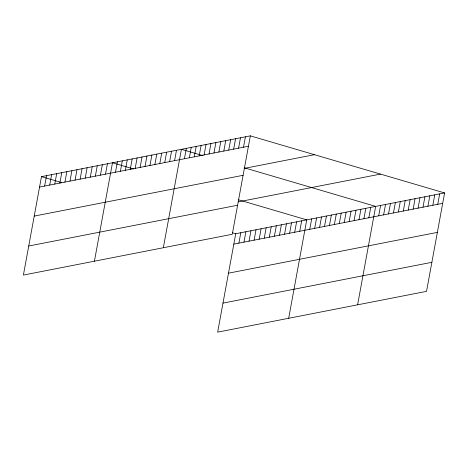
<?xml version="1.0" encoding="UTF-8"?>
<svg xmlns="http://www.w3.org/2000/svg" width="468" height="468" viewBox="0 0 468 468"><rect width="100%" height="100%" fill="white"/><g stroke="black" fill="none" stroke-linecap="round" stroke-linejoin="round"><path stroke-width="0.7" d="M250.339 135.855L41.465 176.641L23.4 275.067L232.274 234.275L250.339 135.855L444.6 192.933L426.535 291.359L217.661 332.145L235.726 233.725L444.6 192.933M44.63 186.053L46.537 175.652M49.702 185.065L51.609 174.658M54.774 184.07L56.681 173.669M59.845 183.082L61.753 172.68M64.917 182.093L66.83 171.686M69.989 181.098L71.902 170.697M75.061 180.11L76.974 169.709M80.133 179.121L82.046 168.714M85.211 178.127L87.118 167.725M90.283 177.138L92.19 166.737M95.355 176.149L97.262 165.742M100.427 175.155L102.334 164.754M105.499 174.166L107.406 163.765M94.419 261.197L112.484 162.77L133.415 168.925M115.497 172.212L117.404 161.811M120.416 171.253L122.329 160.852M125.342 170.293L127.249 159.886M130.268 169.328L132.175 158.927M135.188 168.369L137.101 157.968M140.113 167.409L142.02 157.002M145.033 166.444L146.946 156.043M149.959 165.485L151.866 155.078M154.885 164.525L156.792 154.118M159.804 163.56L161.717 153.159M164.73 162.601L166.637 152.194M169.65 161.641L171.563 151.234M174.576 160.676L176.483 150.275M163.344 247.736L181.409 149.31L202.995 155.657M184.421 158.757L186.334 148.35M189.347 157.792L191.254 147.391M194.273 156.833L196.18 146.425M199.192 155.867L201.105 145.466M204.118 154.908L206.025 144.507M209.038 153.949L210.951 143.541M213.964 152.983L215.871 142.582M218.889 152.024L220.797 141.623M223.809 151.065L225.722 140.657M228.735 150.099L230.642 139.698M233.655 149.14L235.568 138.739M238.581 148.18L240.488 137.773M243.506 147.215L245.413 136.814M238.891 243.138L240.798 232.731M243.963 242.143L245.875 231.742M249.034 241.155L250.947 230.753M254.106 240.166L256.019 229.759M259.178 239.177L261.091 228.77M264.256 238.183L266.163 227.781M269.328 237.194L271.235 226.787M274.4 236.205L276.307 225.798M279.472 235.211L281.379 224.81M284.544 234.222L286.451 223.815M289.616 233.234L291.529 222.826M294.688 232.239L296.601 221.838M299.76 231.25L301.673 220.843M288.68 318.281L306.745 219.855L238.51 199.807M309.757 229.297L311.665 218.895M314.683 228.337L316.59 217.93M319.603 227.378L321.516 216.971M324.529 226.413L326.436 216.011M329.454 225.453L331.362 215.046M334.374 224.488L336.287 214.087M339.3 223.529L341.207 213.127M344.22 222.569L346.133 212.162M349.146 221.604L351.053 211.203M354.071 220.644L355.978 210.243M358.991 219.685L360.904 209.278M363.917 218.72L365.824 208.319M368.837 217.76L370.75 207.359M357.61 304.82L375.669 206.394L244.208 167.766M378.688 215.836L380.595 205.434M383.608 214.876L385.521 204.475M388.534 213.917L390.441 203.51M393.453 212.952L395.366 202.55M398.379 211.992L400.286 201.585M403.305 211.033L405.212 200.626M408.225 210.068L410.138 199.666M413.15 209.108L415.057 198.701M418.076 208.149L419.983 197.742M422.996 207.184L424.909 196.782M427.922 206.224L429.829 195.817M432.841 205.265L434.754 194.858M437.767 204.3L439.674 193.898M39.558 187.042L248.426 146.256M244.109 168.421L314.443 154.692M34.222 216.093L243.097 175.301M238.2 201.883L380.496 174.096M28.729 246.016L237.604 205.23M233.819 244.126L442.693 203.34M228.489 273.172L437.358 232.385M222.996 303.1L431.865 262.314M41.465 176.641L61.741 182.596M232.456 232.76L235.726 233.725"/></g></svg>
